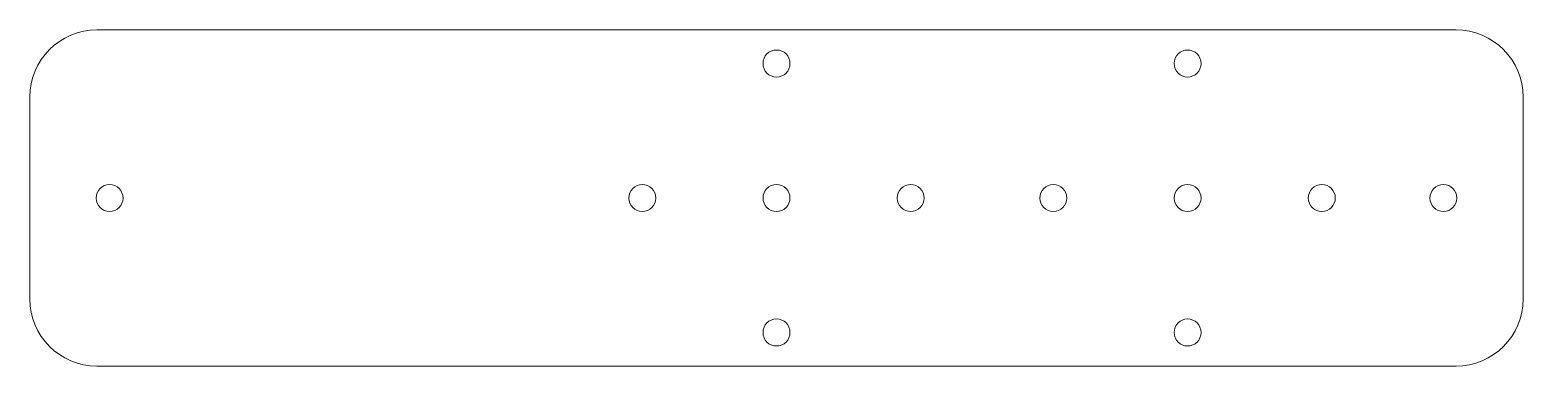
# Model space of a CAD drawing. Header units: inches. Extents: x -5.6 to 5.6, y -1.3 to 1.3.
import ezdxf

# ---------------------------------------------------------------- set-up
doc = ezdxf.new("R2010")
doc.units = ezdxf.units.IN
doc.header["$MEASUREMENT"] = 0

msp = doc.modelspace()

# ---------------------------------------------------------------- linework, layer by layer
at = {"color": 7, "linetype": 'Continuous', "lineweight": 15}
for p, q in [((5.0625, 1.25), (-5.0625, 1.25)), ((-5.5625, 0.75), (-5.5625, -0.75)), ((5.5625, -0.75), (5.5625, 0.75)), ((-5.0625, -1.25), (5.0625, -1.25))]:
    msp.add_line(p, q, dxfattribs=at)
for centre in [(0, 1), (3.0625, 1), (-4.96875, 0), (-1, 0), (0, 0), (1, 0), (2.0625, 0), (3.0625, 0), (4.0625, 0), (4.96875, 0), (0, -1), (3.0625, -1)]:
    msp.add_circle(centre, 0.1005, dxfattribs=at)
for centre, start, end in [((-5.0625, 0.75), 90, 180), ((5.0625, 0.75), 0, 90), ((-5.0625, -0.75), 180, 270), ((5.0625, -0.75), 270, 0)]:
    msp.add_arc(centre, 0.5, start, end, dxfattribs=at)

doc.saveas('drawing.dxf')
